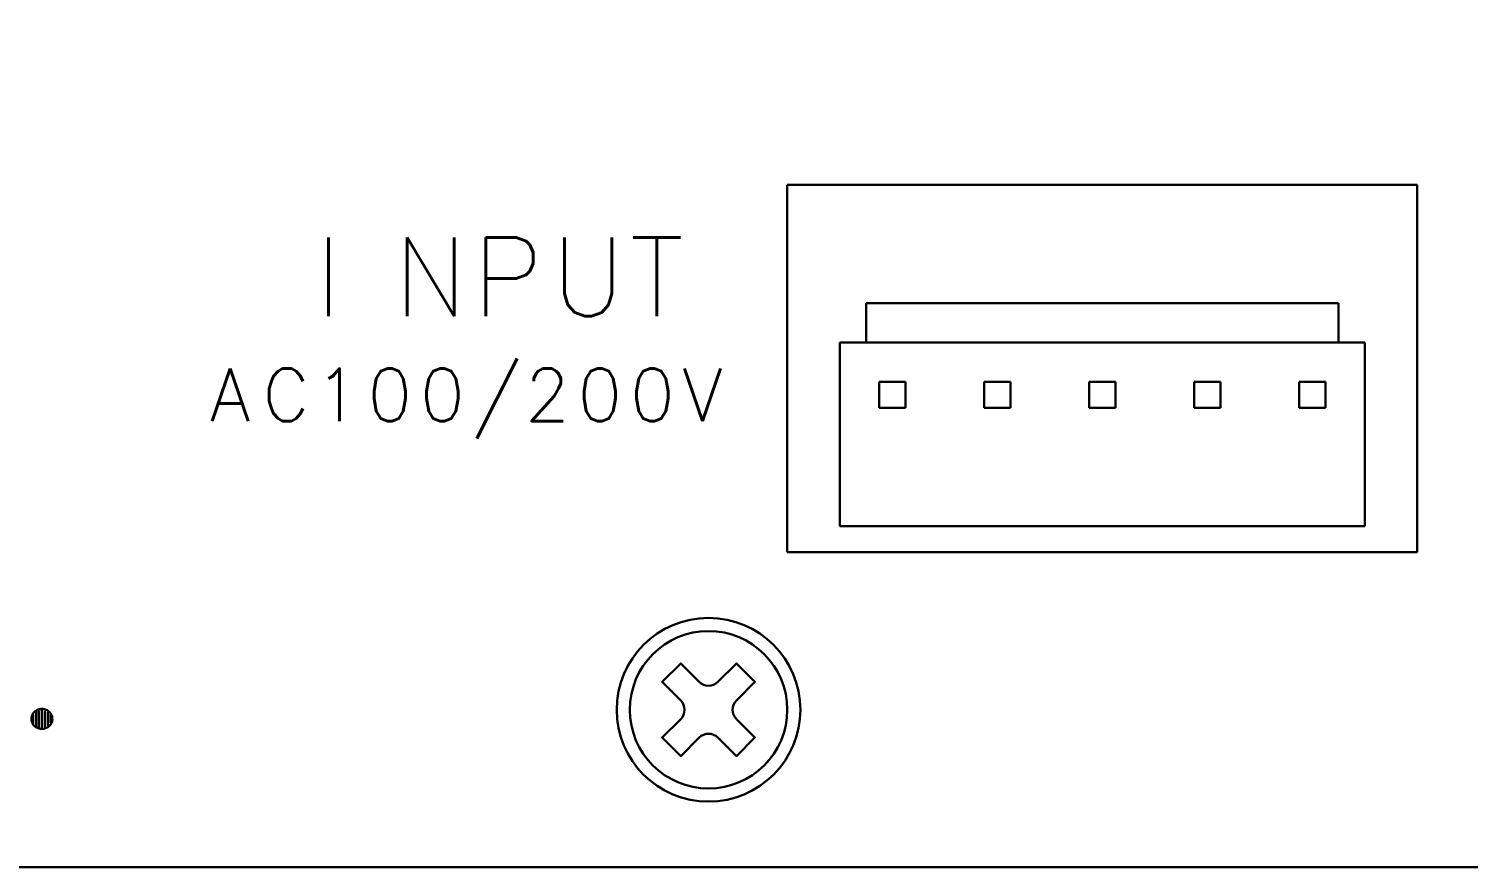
# Model space of a CAD drawing. Header units: millimetres. Extents: x 383 to 950, y 310 to 662.
# Drawn here: x 817.5 to 872.4, y 351.6 to 383.6 of the extents above; entities that cross this region are included whole.
import ezdxf

# ---------------------------------------------------------------- set-up
doc = ezdxf.new("R2010")
doc.units = ezdxf.units.MM
doc.layers.get('0').update_dxf_attribs({"lineweight": 30})
doc.styles.get("Standard").update_dxf_attribs({"font": 'txt', "bigfont": 'extfont2.shx'})

# ---------------------------------------------------------------- blocks, each defined once
blk = doc.blocks.new('A$C3BA60929')
for p, q in [((459, 28), (483, 28)), ((459, 14), (459, 28)), ((483, 28), (483, 14)), ((462, 23.5), (480, 23.5)), ((462, 22), (462, 23.5)), ((480, 23.5), (480, 22)), ((461, 22), (481, 22)), ((461, 15), (461, 22)), ((480, 22), (462, 22)), ((481, 22), (481, 15)), ((462.5, 20.5), (463.5, 20.5)), ((462.5, 19.5), (462.5, 20.5)), ((463.5, 20.5), (463.5, 19.5)), ((466.5, 20.5), (467.5, 20.5)), ((466.5, 19.5), (466.5, 20.5)), ((467.5, 20.5), (467.5, 19.5)), ((470.5, 20.5), (471.5, 20.5)), ((470.5, 19.5), (470.5, 20.5)), ((471.5, 20.5), (471.5, 19.5)), ((474.5, 20.5), (475.5, 20.5)), ((474.5, 19.5), (474.5, 20.5)), ((475.5, 20.5), (475.5, 19.5)), ((478.5, 20.5), (479.5, 20.5)), ((478.5, 19.5), (478.5, 20.5)), ((479.5, 20.5), (479.5, 19.5)), ((463.5, 19.5), (462.5, 19.5)), ((467.5, 19.5), (466.5, 19.5)), ((471.5, 19.5), (470.5, 19.5)), ((475.5, 19.5), (474.5, 19.5)), ((479.5, 19.5), (478.5, 19.5)), ((481, 15), (461, 15)), ((483, 14), (459, 14)), ((430.269, 7.817), (430.269, 7.6979)), ((430.269, 7.7218), (430.269, 7.6027)), ((430.3798, 7.9598), (430.3798, 7.3646)), ((430.4905, 7.9598), (430.4905, 7.3646)), ((430.6013, 8.0075), (430.6013, 7.9598)), ((430.6013, 7.9598), (430.6013, 7.3646)), ((430.712, 7.9598), (430.712, 7.3646)), ((430.8228, 7.9122), (430.8228, 7.8408)), ((430.8228, 7.8408), (430.8228, 7.4837)), ((430.9335, 7.817), (430.9335, 7.7218)), ((430.9335, 7.7218), (430.9335, 7.6027)), ((430.269, 7.6027), (430.269, 7.4837)), ((430.4905, 7.3646), (430.4905, 7.317)), ((430.6013, 7.3646), (430.6013, 7.317)), ((430.712, 7.3646), (430.712, 7.3408)), ((430.8228, 7.4837), (430.8228, 7.4122)), ((430.8228, 7.4122), (430.8228, 7.3884)), ((430.9335, 7.6027), (430.9335, 7.5075)), ((217, 2), (475, 2))]:
    blk.add_line(p, q)
for points in [[(216, 71), (216, 3), (201, 3), (201, 2), (531, 2), (531, 3), (516, 3), (516, 71)], [(454.9394, 8.3536), (454.2323, 9.0607), (454.9394, 9.7678), (455.6465, 9.0607)], [(456.3536, 9.0606), (457.0607, 9.7677), (457.7678, 9.0606), (457.0607, 8.3535)], [(431, 7.6503), (430.9985, 7.6835), (430.994, 7.7165), (430.9864, 7.7489), (430.9759, 7.7806), (430.9627, 7.8113), (430.9466, 7.8408), (430.9279, 7.8688), (430.9067, 7.8952), (430.8832, 7.9197), (430.8576, 7.9422), (430.83, 7.9624), (430.8006, 7.9802), (430.7698, 7.9956), (430.7376, 8.0083), (430.7045, 8.0183), (430.6705, 8.0255), (430.636, 8.0298), (430.6013, 8.0313), (430.5665, 8.0298), (430.532, 8.0255), (430.4981, 8.0183), (430.4649, 8.0083), (430.4328, 7.9956), (430.4019, 7.9802), (430.3726, 7.9624), (430.345, 7.9422), (430.3193, 7.9197), (430.2958, 7.8952), (430.2746, 7.8688), (430.256, 7.8408), (430.2399, 7.8113), (430.2266, 7.7806), (430.2161, 7.7489), (430.2086, 7.7165), (430.204, 7.6835), (430.2025, 7.6503), (430.204, 7.6171), (430.2086, 7.5842), (430.2161, 7.5517), (430.2266, 7.52), (430.2399, 7.4893), (430.256, 7.4599), (430.2746, 7.4318), (430.2958, 7.4055), (430.3193, 7.381), (430.345, 7.3585), (430.3726, 7.3383), (430.4019, 7.3204), (430.4328, 7.3051), (430.4649, 7.2924), (430.4981, 7.2824), (430.532, 7.2752), (430.5665, 7.2708), (430.6013, 7.2694), (430.636, 7.2708), (430.6705, 7.2752), (430.7045, 7.2824), (430.7376, 7.2924), (430.7698, 7.3051), (430.8006, 7.3204), (430.83, 7.3383), (430.8576, 7.3585), (430.8832, 7.381), (430.9067, 7.4055), (430.9279, 7.4318), (430.9466, 7.4599), (430.9627, 7.4893), (430.9759, 7.52), (430.9864, 7.5517), (430.994, 7.5842), (430.9985, 7.6171), (431, 7.6503)], [(454.9394, 7.6464), (454.2323, 6.9393), (454.9394, 6.2322), (455.6465, 6.9393)], [(457.0607, 7.6465), (457.7678, 6.9394), (457.0607, 6.2323), (456.3536, 6.9394)]]:
    blk.add_lwpolyline(points)
for radius in [3.5, 3]:
    blk.add_circle((456, 8), radius)
for centre, start, end in [((456, 9.4142), 225, 315), ((454.5858, 8), 0, 45), ((457.4142, 8), 135, 225), ((454.5858, 8), 315, 0), ((456, 6.5858), 45, 135)]:
    blk.add_arc(centre, 0.5, start, end)
for s, height, p in [('I', 3, (441, 23)), ('N', 3, (444, 23)), ('P', 3, (447, 23)), ('U', 3, (450, 23)), ('T', 3, (453, 23)), ('A', 2, (437, 19)), ('C', 2, (439, 19)), ('1', 2, (441, 19)), ('0', 2, (443, 19)), ('0', 2, (445, 19)), ('/', 2, (447, 19)), ('2', 2, (449, 19)), ('0', 2, (451, 19)), ('0', 2, (453, 19)), ('V', 2, (455, 19))]:
    blk.add_text(s, height=height).set_placement(p)

msp = doc.modelspace()

# ---------------------------------------------------------------- block references
msp.add_blockref('A$C3BA60929', (387.443, 349.611))

doc.saveas('drawing.dxf')
